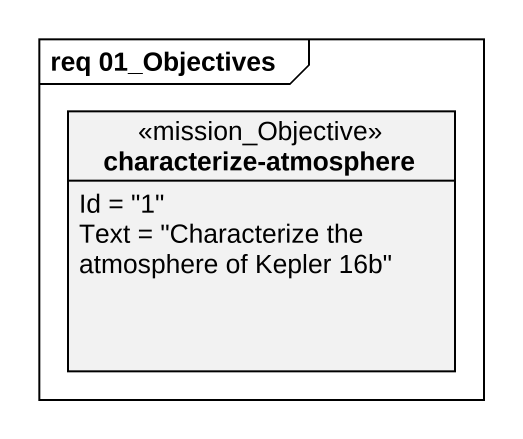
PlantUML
@startuml
mainframe req 01_Objectives
hide circle
hide empty members
class "characterize-atmosphere" as characterize_atmosphere <<mission_Objective>> {
  Id = "1"
  Text = "Characterize the atmosphere of Kepler 16b"
}
@enduml
